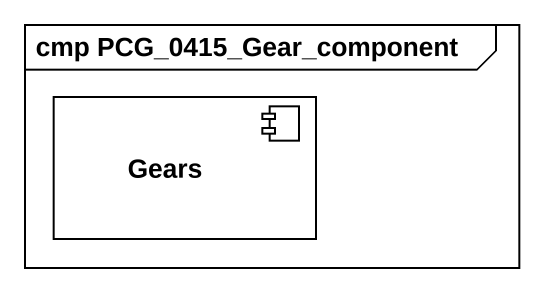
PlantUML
@startuml
mainframe cmp PCG_0415_Gear_component
component Gears
@enduml
